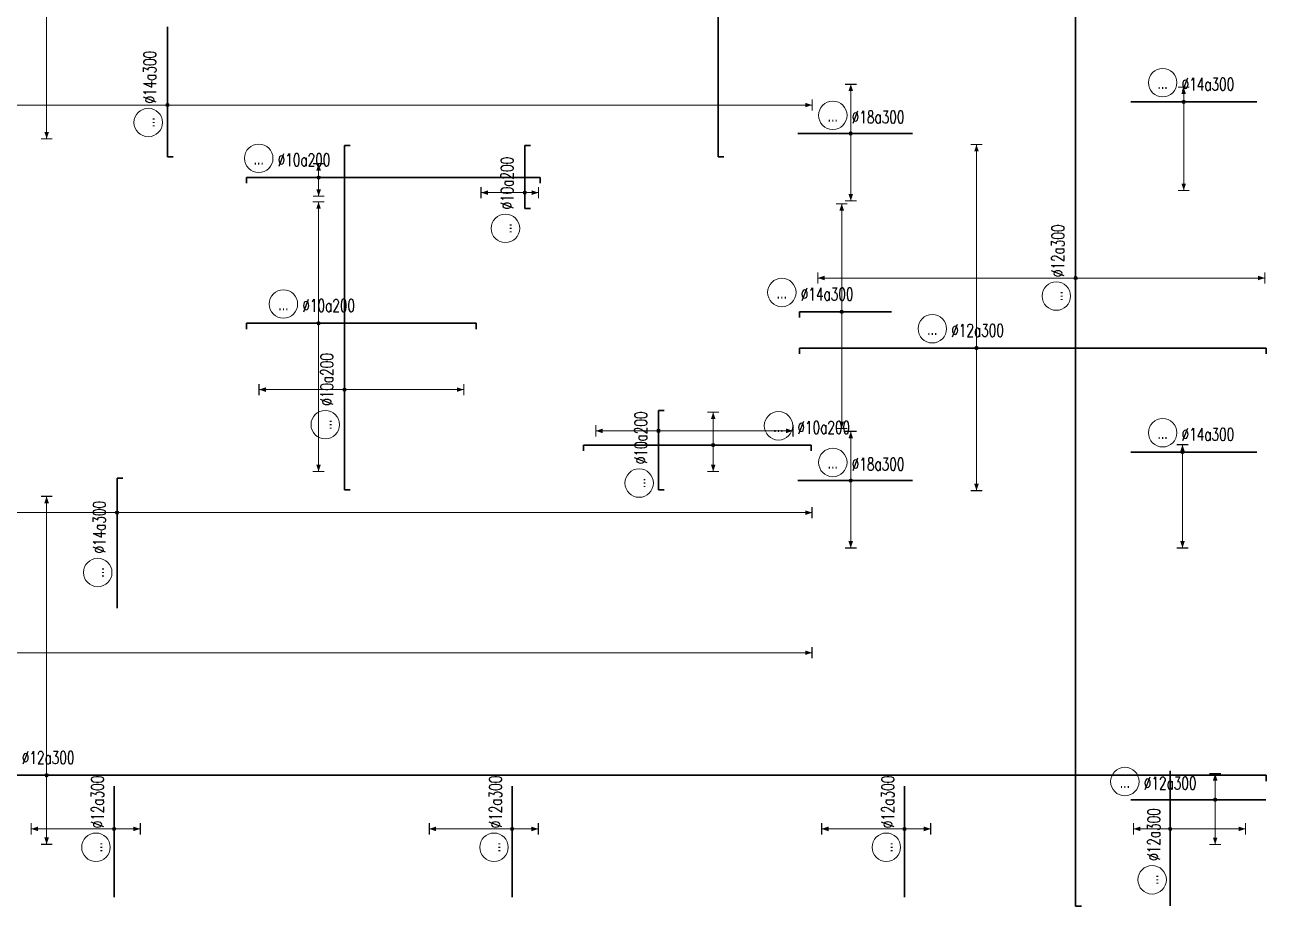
# Model space of a CAD drawing. Header units: millimetres. Extents: x 127300 to 589785, y -24728 to 44820.
# Drawn here: x 285855 to 318290, y 8310 to 31355 of the extents above; entities that cross this region are included whole.
import ezdxf
from ezdxf.enums import TextEntityAlignment as Align

# ---------------------------------------------------------------- set-up
doc = ezdxf.new("R2010")
doc.units = ezdxf.units.MM
doc.layers.get('0').update_dxf_attribs({"lineweight": 20})
for name, color, linetype, lineweight in [('NDC_S_DIM', 1, 'Continuous', 15), ('NDC_S_REBAR', 4, 'Continuous', 35), ('NDC_S_VN TEXT', 7, 'Continuous', 20)]:
    doc.layers.add(name, color=color, linetype=linetype, lineweight=lineweight)
doc.styles.add('ARIAL', font='arial.ttf', dxfattribs={"width": 0.7})
doc.styles.add('NDC_ROMANS', font='romans.shx', dxfattribs={"width": 0.7})

# ---------------------------------------------------------------- blocks, each defined once
blk = doc.blocks.new('*U50')
h = blk.add_hatch(color=6)
edge = h.paths.add_edge_path()
edge.add_arc((-75.12, 0), 0.3, 0, 360)
at = {"layer": 'NDC_S_DIM', "color": 6}
for q in [(-75.12, 48.62), (-75.12, -12.04)]:
    blk.add_line((-75.12, 0), q, dxfattribs=at)
for points in [[(-76.12, 48.62, 0.2, 0.2, 0), (-74.12, 48.62, 0, 0, 0)], [(-76.12, -12.04, 0.2, 0.2, 0), (-74.12, -12.04, 0, 0, 0)]]:
    blk.add_lwpolyline(points, format="xyseb", dxfattribs=at)
blk.add_circle((-75.12, 0), 0.3, dxfattribs=at)
for points in [[(-75.52, 47.42), (-75.12, 48.62), (-74.72, 47.42)], [(-75.52, -10.84), (-75.12, -12.04), (-74.72, -10.84)]]:
    blk.add_solid(points, dxfattribs=at)
at = {"layer": 'NDC_S_REBAR'}
for p, q in [((0, 0), (-294.29, 0)), ((0, 0), (137.31, 0)), ((137.31, 0), (137.31, -1)), ((137.31, -1), (137.31, -1))]:
    blk.add_line(p, q, dxfattribs=at)
at = {"layer": 'NDC_S_VN TEXT', "style": 'ARIAL', "width": 0.7}
blk.add_attdef('KHT', text='', height=2.2, dxfattribs=at).set_placement((-82.75, 3.36), align=Align.MIDDLE_CENTER)
at = {"layer": 'NDC_S_VN TEXT', "color": 3, "style": 'NDC_ROMANS', "width": 0.7}
blk.add_attdef('DKT', (-79.45, 1.98), '', height=2.2, dxfattribs=at)
blk = doc.blocks.new('*U47')
h = blk.add_hatch(color=6)
edge = h.paths.add_edge_path()
edge.add_arc((2.08, 0), 0.3, 0, 360)
at = {"layer": 'NDC_S_DIM', "color": 6}
for q in [(2.08, 35.47), (2.08, -24.86)]:
    blk.add_line((2.08, 0), q, dxfattribs=at)
for points in [[(1.08, 35.47, 0.2, 0.2, 0), (3.08, 35.47, 0, 0, 0)], [(1.08, -24.86, 0.2, 0.2, 0), (3.08, -24.86, 0, 0, 0)]]:
    blk.add_lwpolyline(points, format="xyseb", dxfattribs=at)
at = {"layer": 'NDC_S_DIM'}
blk.add_circle((-5.62, 3.36), 2.48, dxfattribs=at)
at = {"layer": 'NDC_S_DIM', "color": 6}
blk.add_circle((2.08, 0), 0.3, dxfattribs=at)
for points in [[(1.68, 34.27), (2.08, 35.47), (2.48, 34.27)], [(1.68, -23.66), (2.08, -24.86), (2.48, -23.66)]]:
    blk.add_solid(points, dxfattribs=at)
at = {"layer": 'NDC_S_REBAR'}
for p, q in [((0, 0), (-28.73, 0)), ((-28.73, 0), (-28.73, -1)), ((0, 0), (52.54, 0)), ((52.54, 0), (52.54, -1)), ((-28.73, -1), (-28.73, -1)), ((52.54, -1), (52.54, -1))]:
    blk.add_line(p, q, dxfattribs=at)
at = {"layer": 'NDC_S_VN TEXT', "style": 'ARIAL', "width": 0.7}
blk.add_attdef('KHT', text='', height=2.2, dxfattribs=at).set_placement((-5.62, 3.36), align=Align.MIDDLE_CENTER)
at = {"layer": 'NDC_S_VN TEXT', "color": 3, "style": 'NDC_ROMANS', "width": 0.7}
blk.add_attdef('DKT', (-2.32, 1.98), '', height=2.2, dxfattribs=at)
blk = doc.blocks.new('*U48')
at = {"layer": 'NDC_S_DIM', "color": 6}
blk.add_line((4.81, 0), (4.81, -154.87), dxfattribs=at)
blk.add_lwpolyline([(3.81, -154.87, 0.2, 0.2, 0), (5.81, -154.87, 0, 0, 0)], format="xyseb", dxfattribs=at)
blk.add_solid([(4.41, -153.67), (4.81, -154.87), (5.21, -153.67)], dxfattribs=at)
at = {"layer": 'NDC_S_VN TEXT', "style": 'ARIAL', "width": 0.7}
blk.add_attdef('KHT', text='', height=2.2, dxfattribs=at).set_placement((-5.62, 3.36), align=Align.MIDDLE_CENTER)
at = {"layer": 'NDC_S_VN TEXT', "color": 3, "style": 'NDC_ROMANS', "width": 0.7}
blk.add_attdef('DKT', (-2.32, 1.98), '', height=2.2, dxfattribs=at)
blk = doc.blocks.new('*U46')
h = blk.add_hatch(color=6)
edge = h.paths.add_edge_path()
edge.add_arc((4.81, 0), 0.3, 0, 360)
at = {"layer": 'NDC_S_DIM', "color": 6}
for q in [(4.81, 100.13), (4.81, -100.21)]:
    blk.add_line((4.81, 0), q, dxfattribs=at)
for points in [[(3.81, 100.13, 0.2, 0.2, 0), (5.81, 100.13, 0, 0, 0)], [(3.81, -100.21, 0.2, 0.2, 0), (5.81, -100.21, 0, 0, 0)]]:
    blk.add_lwpolyline(points, format="xyseb", dxfattribs=at)
at = {"layer": 'NDC_S_DIM'}
blk.add_circle((-5.62, 3.36), 2.48, dxfattribs=at)
at = {"layer": 'NDC_S_DIM', "color": 6}
blk.add_circle((4.81, 0), 0.3, dxfattribs=at)
for points in [[(4.41, 98.93), (4.81, 100.13), (5.21, 98.93)], [(4.41, -99.01), (4.81, -100.21), (5.21, -99.01)]]:
    blk.add_solid(points, dxfattribs=at)
at = {"layer": 'NDC_S_REBAR'}
for p, q in [((0, 0), (-44.4, 0)), ((-44.4, 0), (-44.4, -1)), ((0, 0), (46.74, 0)), ((46.74, 0), (46.74, -1)), ((-44.4, -1), (-44.4, -1)), ((46.74, -1), (46.74, -1))]:
    blk.add_line(p, q, dxfattribs=at)
at = {"layer": 'NDC_S_VN TEXT', "style": 'ARIAL', "width": 0.7}
blk.add_attdef('KHT', text='', height=2.2, dxfattribs=at).set_placement((-5.62, 3.36), align=Align.MIDDLE_CENTER)
at = {"layer": 'NDC_S_VN TEXT', "color": 3, "style": 'NDC_ROMANS', "width": 0.7}
blk.add_attdef('DKT', (-2.32, 1.98), '', height=2.2, dxfattribs=at)
blk = doc.blocks.new('*U43')
h = blk.add_hatch(color=6)
edge = h.paths.add_edge_path()
edge.add_arc((0.5, 0), 0.3, 0, 360)
at = {"layer": 'NDC_S_DIM', "color": 6}
for q in [(0.5, 21.16), (0.5, -25.84)]:
    blk.add_line((0.5, 0), q, dxfattribs=at)
for points in [[(-0.5, 21.16, 0.2, 0.2, 0), (1.5, 21.16, 0, 0, 0)], [(-0.5, -25.84, 0.2, 0.2, 0), (1.5, -25.84, 0, 0, 0)]]:
    blk.add_lwpolyline(points, format="xyseb", dxfattribs=at)
at = {"layer": 'NDC_S_DIM'}
blk.add_circle((-5.62, 3.36), 2.48, dxfattribs=at)
at = {"layer": 'NDC_S_DIM', "color": 6}
blk.add_circle((0.5, 0), 0.3, dxfattribs=at)
for points in [[(0.1, 19.96), (0.5, 21.16), (0.9, 19.96)], [(0.1, -24.64), (0.5, -25.84), (0.9, -24.64)]]:
    blk.add_solid(points, dxfattribs=at)
at = {"layer": 'NDC_S_REBAR'}
for p, q in [((0, 0), (-12.04, 0)), ((-12.04, 0), (-12.04, -1)), ((0, 0), (27.96, 0)), ((27.96, 0), (27.96, -1)), ((-12.04, -1), (-12.04, -1)), ((27.96, -1), (27.96, -1))]:
    blk.add_line(p, q, dxfattribs=at)
at = {"layer": 'NDC_S_VN TEXT', "style": 'ARIAL', "width": 0.7}
blk.add_attdef('KHT', text='', height=2.2, dxfattribs=at).set_placement((-5.62, 3.36), align=Align.MIDDLE_CENTER)
at = {"layer": 'NDC_S_VN TEXT', "color": 3, "style": 'NDC_ROMANS', "width": 0.7}
blk.add_attdef('DKT', (-2.32, 1.98), '', height=2.2, dxfattribs=at)
blk = doc.blocks.new('*U40')
h = blk.add_hatch(color=6)
edge = h.paths.add_edge_path()
edge.add_arc((4.81, 0), 0.3, 0, 360)
at = {"layer": 'NDC_S_DIM', "color": 6}
for q in [(4.81, 2.43), (4.81, -3.24)]:
    blk.add_line((4.81, 0), q, dxfattribs=at)
for points in [[(3.81, 2.43, 0.2, 0.2, 0), (5.81, 2.43, 0, 0, 0)], [(3.81, -3.24, 0.2, 0.2, 0), (5.81, -3.24, 0, 0, 0)]]:
    blk.add_lwpolyline(points, format="xyseb", dxfattribs=at)
at = {"layer": 'NDC_S_DIM'}
blk.add_circle((-5.62, 3.36), 2.48, dxfattribs=at)
at = {"layer": 'NDC_S_DIM', "color": 6}
blk.add_circle((4.81, 0), 0.3, dxfattribs=at)
for points in [[(4.41, 1.23), (4.81, 2.43), (5.21, 1.23)], [(4.41, -2.04), (4.81, -3.24), (5.21, -2.04)]]:
    blk.add_solid(points, dxfattribs=at)
at = {"layer": 'NDC_S_REBAR'}
for p, q in [((0, 0), (-7.73, 0)), ((-7.73, 0), (-7.73, -1)), ((0, 0), (43.4, 0)), ((43.4, 0), (43.4, -1)), ((-7.73, -1), (-7.73, -1)), ((43.4, -1), (43.4, -1))]:
    blk.add_line(p, q, dxfattribs=at)
at = {"layer": 'NDC_S_VN TEXT', "style": 'ARIAL', "width": 0.7}
blk.add_attdef('KHT', text='', height=2.2, dxfattribs=at).set_placement((-5.62, 3.36), align=Align.MIDDLE_CENTER)
at = {"layer": 'NDC_S_VN TEXT', "color": 3, "style": 'NDC_ROMANS', "width": 0.7}
blk.add_attdef('DKT', (-2.32, 1.98), '', height=2.2, dxfattribs=at)
blk = doc.blocks.new('*U38')
h = blk.add_hatch(color=6)
edge = h.paths.add_edge_path()
edge.add_arc((0.5, 0), 0.3, 0, 360)
at = {"layer": 'NDC_S_DIM', "color": 6}
for q in [(0.5, 14.9), (0.5, -20.77)]:
    blk.add_line((0.5, 0), q, dxfattribs=at)
for points in [[(-0.5, 14.9, 0.2, 0.2, 0), (1.5, 14.9, 0, 0, 0)], [(-0.5, -20.77, 0.2, 0.2, 0), (1.5, -20.77, 0, 0, 0)]]:
    blk.add_lwpolyline(points, format="xyseb", dxfattribs=at)
at = {"layer": 'NDC_S_DIM'}
blk.add_circle((-5.62, 3.36), 2.48, dxfattribs=at)
at = {"layer": 'NDC_S_DIM', "color": 6}
blk.add_circle((0.5, 0), 0.3, dxfattribs=at)
for points in [[(0.1, 13.7), (0.5, 14.9), (0.9, 13.7)], [(0.1, -19.57), (0.5, -20.77), (0.9, -19.57)]]:
    blk.add_solid(points, dxfattribs=at)
at = {"layer": 'NDC_S_REBAR'}
for p, q in [((0, 0), (-16.95, 0)), ((-16.95, 0), (-16.95, -1)), ((0, 0), (43.05, 0)), ((43.05, 0), (43.05, -1)), ((-16.95, -1), (-16.95, -1)), ((43.05, -1), (43.05, -1))]:
    blk.add_line(p, q, dxfattribs=at)
at = {"layer": 'NDC_S_VN TEXT', "style": 'ARIAL', "width": 0.7}
blk.add_attdef('KHT', text='', height=2.2, dxfattribs=at).set_placement((-5.62, 3.36), align=Align.MIDDLE_CENTER)
at = {"layer": 'NDC_S_VN TEXT', "color": 3, "style": 'NDC_ROMANS', "width": 0.7}
blk.add_attdef('DKT', (-2.32, 1.98), '', height=2.2, dxfattribs=at)
blk = doc.blocks.new('*U34')
h = blk.add_hatch(color=6)
edge = h.paths.add_edge_path()
edge.add_arc((0.61, 0), 0.3, 0, 360)
at = {"layer": 'NDC_S_DIM', "color": 6}
for q in [(0.61, 7.61), (0.61, -2.39)]:
    blk.add_line((0.61, 0), q, dxfattribs=at)
for points in [[(-0.39, 7.61, 0.2, 0.2, 0), (1.61, 7.61, 0, 0, 0)], [(-0.39, -2.39, 0.2, 0.2, 0), (1.61, -2.39, 0, 0, 0)]]:
    blk.add_lwpolyline(points, format="xyseb", dxfattribs=at)
at = {"layer": 'NDC_S_DIM'}
blk.add_circle((-5.62, 3.36), 2.48, dxfattribs=at)
at = {"layer": 'NDC_S_DIM', "color": 6}
blk.add_circle((0.61, 0), 0.3, dxfattribs=at)
for points in [[(0.21, 6.41), (0.61, 7.61), (1.01, 6.41)], [(0.21, -1.19), (0.61, -2.39), (1.01, -1.19)]]:
    blk.add_solid(points, dxfattribs=at)
at = {"layer": 'NDC_S_REBAR'}
for p, q in [((0, 0), (-2.17, 0)), ((-2.17, 0), (-2.17, -1)), ((0, 0), (8.83, 0)), ((8.83, 0), (8.83, -1)), ((-2.17, -1), (-2.17, -1)), ((8.83, -1), (8.83, -1))]:
    blk.add_line(p, q, dxfattribs=at)
at = {"layer": 'NDC_S_VN TEXT', "style": 'ARIAL', "width": 0.7}
blk.add_attdef('KHT', text='', height=2.2, dxfattribs=at).set_placement((-5.62, 3.36), align=Align.MIDDLE_CENTER)
at = {"layer": 'NDC_S_VN TEXT', "color": 3, "style": 'NDC_ROMANS', "width": 0.7}
blk.add_attdef('DKT', (-2.32, 1.98), '', height=2.2, dxfattribs=at)
blk = doc.blocks.new('*U35')
h = blk.add_hatch(color=6)
edge = h.paths.add_edge_path()
edge.add_arc((3.48, 0), 0.3, 0, 360)
at = {"layer": 'NDC_S_DIM', "color": 6}
for q in [(3.48, 10.9), (3.48, -23.43)]:
    blk.add_line((3.48, 0), q, dxfattribs=at)
for points in [[(2.48, 10.9, 0.2, 0.2, 0), (4.48, 10.9, 0, 0, 0)], [(2.48, -23.43, 0.2, 0.2, 0), (4.48, -23.43, 0, 0, 0)]]:
    blk.add_lwpolyline(points, format="xyseb", dxfattribs=at)
at = {"layer": 'NDC_S_DIM'}
blk.add_circle((-5.62, 3.36), 2.48, dxfattribs=at)
at = {"layer": 'NDC_S_DIM', "color": 6}
blk.add_circle((3.48, 0), 0.3, dxfattribs=at)
for points in [[(3.08, 9.7), (3.48, 10.9), (3.88, 9.7)], [(3.08, -22.23), (3.48, -23.43), (3.88, -22.23)]]:
    blk.add_solid(points, dxfattribs=at)
at = {"layer": 'NDC_S_REBAR'}
for p, q in [((0, 0), (-6.77, 0)), ((-6.77, 0), (-6.77, -1)), ((0, 0), (7.03, 0)), ((7.03, 0), (7.03, -1)), ((-6.77, -1), (-6.77, -1)), ((7.03, -1), (7.03, -1))]:
    blk.add_line(p, q, dxfattribs=at)
at = {"layer": 'NDC_S_VN TEXT', "style": 'ARIAL', "width": 0.7}
blk.add_attdef('KHT', text='', height=2.2, dxfattribs=at).set_placement((-5.62, 3.36), align=Align.MIDDLE_CENTER)
at = {"layer": 'NDC_S_VN TEXT', "color": 3, "style": 'NDC_ROMANS', "width": 0.7}
blk.add_attdef('DKT', (-2.32, 1.98), '', height=2.2, dxfattribs=at)
blk = doc.blocks.new('*U36')
h = blk.add_hatch(color=6)
edge = h.paths.add_edge_path()
edge.add_arc((4.81, 0), 0.3, 0, 360)
at = {"layer": 'NDC_S_DIM', "color": 6}
for q in [(4.81, 5.72), (4.81, -4.61)]:
    blk.add_line((4.81, 0), q, dxfattribs=at)
for points in [[(3.81, 5.72, 0.2, 0.2, 0), (5.81, 5.72, 0, 0, 0)], [(3.81, -4.61, 0.2, 0.2, 0), (5.81, -4.61, 0, 0, 0)]]:
    blk.add_lwpolyline(points, format="xyseb", dxfattribs=at)
at = {"layer": 'NDC_S_DIM'}
blk.add_circle((16.18, 3.36), 2.48, dxfattribs=at)
at = {"layer": 'NDC_S_DIM', "color": 6}
blk.add_circle((4.81, 0), 0.3, dxfattribs=at)
for points in [[(4.41, 4.52), (4.81, 5.72), (5.21, 4.52)], [(4.41, -3.41), (4.81, -4.61), (5.21, -3.41)]]:
    blk.add_solid(points, dxfattribs=at)
at = {"layer": 'NDC_S_REBAR'}
for p, q in [((0, 0), (-17.8, 0)), ((-17.8, 0), (-17.8, -1)), ((0, 0), (21.87, 0)), ((21.87, 0), (21.87, -1)), ((-17.8, -1), (-17.8, -1)), ((21.87, -1), (21.87, -1))]:
    blk.add_line(p, q, dxfattribs=at)
at = {"layer": 'NDC_S_VN TEXT', "style": 'ARIAL', "width": 0.7}
blk.add_attdef('KHT', text='', height=2.2, dxfattribs=at).set_placement((16.18, 3.36), align=Align.MIDDLE_CENTER)
at = {"layer": 'NDC_S_VN TEXT', "color": 3, "style": 'NDC_ROMANS', "width": 0.7}
blk.add_attdef('DKT', (19.48, 1.98), '', height=2.2, dxfattribs=at)
blk = doc.blocks.new('*U32')
h = blk.add_hatch(color=6)
edge = h.paths.add_edge_path()
edge.add_arc((-2.83, 0), 0.3, 0, 360)
at = {"layer": 'NDC_S_DIM', "color": 6}
for q in [(-2.83, 44.91), (-2.83, -32.95)]:
    blk.add_line((-2.83, 0), q, dxfattribs=at)
for points in [[(-3.83, 44.91, 0.2, 0.2, 0), (-1.83, 44.91, 0, 0, 0)], [(-3.83, -32.95, 0.2, 0.2, 0), (-1.83, -32.95, 0, 0, 0)]]:
    blk.add_lwpolyline(points, format="xyseb", dxfattribs=at)
at = {"layer": 'NDC_S_DIM'}
blk.add_circle((-5.98, 3.36), 2.48, dxfattribs=at)
at = {"layer": 'NDC_S_DIM', "color": 6}
blk.add_circle((-2.83, 0), 0.3, dxfattribs=at)
for points in [[(-3.23, 43.71), (-2.83, 44.91), (-2.43, 43.71)], [(-3.23, -31.75), (-2.83, -32.95), (-2.43, -31.75)]]:
    blk.add_solid(points, dxfattribs=at)
at = {"layer": 'NDC_S_REBAR'}
for p, q in [((0, 0), (-112.33, 0)), ((-112.33, 0), (-112.33, -1)), ((0, 0), (92.87, 0)), ((92.87, 0), (92.87, -1)), ((-112.33, -1), (-112.33, -1)), ((92.87, -1), (92.87, -1))]:
    blk.add_line(p, q, dxfattribs=at)
at = {"layer": 'NDC_S_VN TEXT', "style": 'ARIAL', "width": 0.7}
blk.add_attdef('KHT', text='', height=2.2, dxfattribs=at).set_placement((-5.98, 3.36), align=Align.MIDDLE_CENTER)
at = {"layer": 'NDC_S_VN TEXT', "color": 3, "style": 'NDC_ROMANS', "width": 0.7}
blk.add_attdef('DKT', (-2.68, 1.98), '', height=2.2, dxfattribs=at)
blk = doc.blocks.new('*U33')
at = {"layer": 'NDC_S_DIM', "color": 6}
blk.add_line((-75.12, 0), (-75.12, -24.63), dxfattribs=at)
blk.add_lwpolyline([(-76.12, -24.63, 0.2, 0.2, 0), (-74.12, -24.63, 0, 0, 0)], format="xyseb", dxfattribs=at)
blk.add_solid([(-75.52, -23.43), (-75.12, -24.63), (-74.72, -23.43)], dxfattribs=at)
at = {"layer": 'NDC_S_VN TEXT', "style": 'ARIAL', "width": 0.7}
blk.add_attdef('KHT', text='', height=2.2, dxfattribs=at).set_placement((-82.75, 3.36), align=Align.MIDDLE_CENTER)
at = {"layer": 'NDC_S_VN TEXT', "color": 3, "style": 'NDC_ROMANS', "width": 0.7}
blk.add_attdef('DKT', (-79.45, 1.98), '', height=2.2, dxfattribs=at)
blk = doc.blocks.new('*U30')
h = blk.add_hatch(color=6)
edge = h.paths.add_edge_path()
edge.add_arc((-1.95, 0), 0.3, 0, 360)
at = {"layer": 'NDC_S_DIM', "color": 6}
for q in [(-1.95, 2.57), (-1.95, -15.43)]:
    blk.add_line((-1.95, 0), q, dxfattribs=at)
for points in [[(-2.95, 2.57, 0.2, 0.2, 0), (-0.95, 2.57, 0, 0, 0)], [(-2.95, -15.43, 0.2, 0.2, 0), (-0.95, -15.43, 0, 0, 0)]]:
    blk.add_lwpolyline(points, format="xyseb", dxfattribs=at)
at = {"layer": 'NDC_S_DIM'}
blk.add_circle((-5.62, 3.36), 2.48, dxfattribs=at)
at = {"layer": 'NDC_S_DIM', "color": 6}
blk.add_circle((-1.95, 0), 0.3, dxfattribs=at)
for points in [[(-2.35, 1.37), (-1.95, 2.57), (-1.55, 1.37)], [(-2.35, -14.23), (-1.95, -15.43), (-1.55, -14.23)]]:
    blk.add_solid(points, dxfattribs=at)
at = {"layer": 'NDC_S_REBAR'}
for p, q in [((0, 0), (-11.19, 0)), ((-11.19, 0), (-11.19, 0)), ((0, 0), (10.81, 0)), ((10.81, 0), (10.81, 0)), ((10.81, 0), (10.81, 0)), ((-11.19, 0), (-11.19, 0))]:
    blk.add_line(p, q, dxfattribs=at)
at = {"layer": 'NDC_S_VN TEXT', "style": 'ARIAL', "width": 0.7}
blk.add_attdef('KHT', text='', height=2.2, dxfattribs=at).set_placement((-5.62, 3.36), align=Align.MIDDLE_CENTER)
at = {"layer": 'NDC_S_VN TEXT', "color": 3, "style": 'NDC_ROMANS', "width": 0.7}
blk.add_attdef('DKT', (-2.32, 1.98), '', height=2.2, dxfattribs=at)
blk = doc.blocks.new('*U26')
h = blk.add_hatch(color=6)
edge = h.paths.add_edge_path()
edge.add_arc((-2.16, 0), 0.3, 0, 360)
at = {"layer": 'NDC_S_DIM', "color": 6}
for q in [(-2.16, 1.27), (-2.16, -16.73)]:
    blk.add_line((-2.16, 0), q, dxfattribs=at)
for points in [[(-3.16, 1.27, 0.2, 0.2, 0), (-1.16, 1.27, 0, 0, 0)], [(-3.16, -16.73, 0.2, 0.2, 0), (-1.16, -16.73, 0, 0, 0)]]:
    blk.add_lwpolyline(points, format="xyseb", dxfattribs=at)
at = {"layer": 'NDC_S_DIM'}
blk.add_circle((-5.62, 3.36), 2.48, dxfattribs=at)
at = {"layer": 'NDC_S_DIM', "color": 6}
blk.add_circle((-2.16, 0), 0.3, dxfattribs=at)
for points in [[(-2.56, 0.07), (-2.16, 1.27), (-1.76, 0.07)], [(-2.56, -15.53), (-2.16, -16.73), (-1.76, -15.53)]]:
    blk.add_solid(points, dxfattribs=at)
at = {"layer": 'NDC_S_REBAR'}
for p, q in [((0, 0), (-11.19, 0)), ((-11.19, 0), (-11.19, 0)), ((0, 0), (10.81, 0)), ((10.81, 0), (10.81, 0)), ((10.81, 0), (10.81, 0)), ((-11.19, 0), (-11.19, 0))]:
    blk.add_line(p, q, dxfattribs=at)
at = {"layer": 'NDC_S_VN TEXT', "style": 'ARIAL', "width": 0.7}
blk.add_attdef('KHT', text='', height=2.2, dxfattribs=at).set_placement((-5.62, 3.36), align=Align.MIDDLE_CENTER)
at = {"layer": 'NDC_S_VN TEXT', "color": 3, "style": 'NDC_ROMANS', "width": 0.7}
blk.add_attdef('DKT', (-2.32, 1.98), '', height=2.2, dxfattribs=at)
blk = doc.blocks.new('*U52')
h = blk.add_hatch(color=6)
edge = h.paths.add_edge_path()
edge.add_arc((4.81, 0), 0.3, 0, 360)
at = {"layer": 'NDC_S_DIM', "color": 6}
for q in [(4.81, 37.78), (4.81, -16.39)]:
    blk.add_line((4.81, 0), q, dxfattribs=at)
for points in [[(3.81, 37.78, 0.2, 0.2, 0), (5.81, 37.78, 0, 0, 0)], [(3.81, -16.39, 0.2, 0.2, 0), (5.81, -16.39, 0, 0, 0)]]:
    blk.add_lwpolyline(points, format="xyseb", dxfattribs=at)
at = {"layer": 'NDC_S_DIM'}
blk.add_circle((-5.62, 3.36), 2.48, dxfattribs=at)
at = {"layer": 'NDC_S_DIM', "color": 6}
blk.add_circle((4.81, 0), 0.3, dxfattribs=at)
for points in [[(4.41, 36.58), (4.81, 37.78), (5.21, 36.58)], [(4.41, -15.19), (4.81, -16.39), (5.21, -15.19)]]:
    blk.add_solid(points, dxfattribs=at)
at = {"layer": 'NDC_S_REBAR'}
for p, q in [((0, 0), (-44.4, 0)), ((-44.4, 0), (-44.4, -1)), ((0, 0), (30.2, 0)), ((30.2, 0), (30.2, -1)), ((-44.4, -1), (-44.4, -1)), ((30.2, -1), (30.2, -1))]:
    blk.add_line(p, q, dxfattribs=at)
at = {"layer": 'NDC_S_VN TEXT', "style": 'ARIAL', "width": 0.7}
blk.add_attdef('KHT', text='', height=2.2, dxfattribs=at).set_placement((-5.62, 3.36), align=Align.MIDDLE_CENTER)
at = {"layer": 'NDC_S_VN TEXT', "color": 3, "style": 'NDC_ROMANS', "width": 0.7}
blk.add_attdef('DKT', (-2.32, 1.98), '', height=2.2, dxfattribs=at)
blk = doc.blocks.new('*U64')
h = blk.add_hatch(color=6)
edge = h.paths.add_edge_path()
edge.add_arc((4.81, 0), 0.3, 0, 360)
at = {"layer": 'NDC_S_DIM', "color": 6}
for q in [(4.81, 133.93), (4.81, -121.07)]:
    blk.add_line((4.81, 0), q, dxfattribs=at)
blk.add_lwpolyline([(3.81, -121.07, 0.2, 0.2, 0), (5.81, -121.07, 0, 0, 0)], format="xyseb", dxfattribs=at)
at = {"layer": 'NDC_S_DIM'}
blk.add_circle((-5.62, 3.36), 2.48, dxfattribs=at)
at = {"layer": 'NDC_S_DIM', "color": 6}
blk.add_circle((4.81, 0), 0.3, dxfattribs=at)
blk.add_solid([(4.41, -119.87), (4.81, -121.07), (5.21, -119.87)], dxfattribs=at)
at = {"layer": 'NDC_S_REBAR'}
for p, q in [((0, 0), (-11.85, 0)), ((-11.85, 0), (-11.85, 0)), ((0, 0), (10.81, 0)), ((10.81, 0), (10.81, -1)), ((-11.85, 0), (-11.85, 0)), ((10.81, -1), (10.81, -1))]:
    blk.add_line(p, q, dxfattribs=at)
at = {"layer": 'NDC_S_VN TEXT', "style": 'ARIAL', "width": 0.7}
blk.add_attdef('KHT', text='', height=2.2, dxfattribs=at).set_placement((-5.62, 3.36), align=Align.MIDDLE_CENTER)
at = {"layer": 'NDC_S_VN TEXT', "color": 3, "style": 'NDC_ROMANS', "width": 0.7}
blk.add_attdef('DKT', (-2.32, 1.98), '', height=2.2, dxfattribs=at)
blk = doc.blocks.new('*U65')
h = blk.add_hatch(color=6)
edge = h.paths.add_edge_path()
edge.add_arc((6.53, 0), 0.3, 0, 360)
at = {"layer": 'NDC_S_DIM', "color": 6}
for q in [(6.53, 142.72), (6.53, -112.28)]:
    blk.add_line((6.53, 0), q, dxfattribs=at)
blk.add_lwpolyline([(5.53, -112.28, 0.2, 0.2, 0), (7.53, -112.28, 0, 0, 0)], format="xyseb", dxfattribs=at)
at = {"layer": 'NDC_S_DIM'}
blk.add_circle((3.49, 3.36), 2.48, dxfattribs=at)
at = {"layer": 'NDC_S_DIM', "color": 6}
blk.add_circle((6.53, 0), 0.3, dxfattribs=at)
blk.add_solid([(6.13, -111.08), (6.53, -112.28), (6.93, -111.08)], dxfattribs=at)
at = {"layer": 'NDC_S_REBAR'}
for p, q in [((0, 0), (-2.52, 0)), ((-2.52, 0), (-2.52, -1)), ((0, 0), (20.15, 0)), ((20.15, 0), (20.15, 0)), ((20.15, 0), (20.15, 0)), ((-2.52, -1), (-2.52, -1))]:
    blk.add_line(p, q, dxfattribs=at)
at = {"layer": 'NDC_S_VN TEXT', "style": 'ARIAL', "width": 0.7}
blk.add_attdef('KHT', text='', height=2.2, dxfattribs=at).set_placement((3.49, 3.36), align=Align.MIDDLE_CENTER)
at = {"layer": 'NDC_S_VN TEXT', "color": 3, "style": 'NDC_ROMANS', "width": 0.7}
blk.add_attdef('DKT', (6.79, 1.98), '', height=2.2, dxfattribs=at)
blk = doc.blocks.new('*U59')
h = blk.add_hatch(color=6)
edge = h.paths.add_edge_path()
edge.add_arc((4.81, 0), 0.3, 0, 360)
at = {"layer": 'NDC_S_DIM', "color": 6}
for q in [(4.81, 18.82), (4.81, -20.35)]:
    blk.add_line((4.81, 0), q, dxfattribs=at)
for points in [[(3.81, 18.82, 0.2, 0.2, 0), (5.81, 18.82, 0, 0, 0)], [(3.81, -20.35, 0.2, 0.2, 0), (5.81, -20.35, 0, 0, 0)]]:
    blk.add_lwpolyline(points, format="xyseb", dxfattribs=at)
at = {"layer": 'NDC_S_DIM'}
blk.add_circle((-5.62, 3.36), 2.48, dxfattribs=at)
at = {"layer": 'NDC_S_DIM', "color": 6}
blk.add_circle((4.81, 0), 0.3, dxfattribs=at)
for points in [[(4.41, 17.62), (4.81, 18.82), (5.21, 17.62)], [(4.41, -19.15), (4.81, -20.35), (5.21, -19.15)]]:
    blk.add_solid(points, dxfattribs=at)
at = {"layer": 'NDC_S_REBAR'}
for p, q in [((0, 0), (-2.52, 0)), ((-2.52, 0), (-2.52, -1)), ((0, 0), (13.48, 0)), ((13.48, 0), (13.48, 0)), ((13.48, 0), (13.48, 0)), ((-2.52, -1), (-2.52, -1))]:
    blk.add_line(p, q, dxfattribs=at)
at = {"layer": 'NDC_S_VN TEXT', "style": 'ARIAL', "width": 0.7}
blk.add_attdef('KHT', text='', height=2.2, dxfattribs=at).set_placement((-5.62, 3.36), align=Align.MIDDLE_CENTER)
at = {"layer": 'NDC_S_VN TEXT', "color": 3, "style": 'NDC_ROMANS', "width": 0.7}
blk.add_attdef('DKT', (-2.32, 1.98), '', height=2.2, dxfattribs=at)
blk = doc.blocks.new('*U60')
h = blk.add_hatch(color=6)
edge = h.paths.add_edge_path()
edge.add_arc((1.64, 0), 0.3, 0, 360)
at = {"layer": 'NDC_S_DIM', "color": 6}
for q in [(1.64, 8.58), (1.64, -11.75)]:
    blk.add_line((1.64, 0), q, dxfattribs=at)
for points in [[(0.64, 8.58, 0.2, 0.2, 0), (2.64, 8.58, 0, 0, 0)], [(0.64, -11.75, 0.2, 0.2, 0), (2.64, -11.75, 0, 0, 0)]]:
    blk.add_lwpolyline(points, format="xyseb", dxfattribs=at)
at = {"layer": 'NDC_S_DIM'}
blk.add_circle((-1.49, 3.16), 2.48, dxfattribs=at)
at = {"layer": 'NDC_S_DIM', "color": 6}
blk.add_circle((1.64, 0), 0.3, dxfattribs=at)
for points in [[(1.24, 7.38), (1.64, 8.58), (2.04, 7.38)], [(1.24, -10.55), (1.64, -11.75), (2.04, -10.55)]]:
    blk.add_solid(points, dxfattribs=at)
at = {"layer": 'NDC_S_REBAR'}
for p, q in [((0, 0), (-7.6, 0)), ((-7.6, 0), (-7.6, 0)), ((0, 0), (12.4, 0)), ((12.4, 0), (12.4, 0)), ((12.4, 0), (12.4, 0)), ((-7.6, 0), (-7.6, 0))]:
    blk.add_line(p, q, dxfattribs=at)
at = {"layer": 'NDC_S_VN TEXT', "style": 'ARIAL', "width": 0.7}
blk.add_attdef('KHT', text='', height=2.2, dxfattribs=at).set_placement((-1.49, 3.16), align=Align.MIDDLE_CENTER)
at = {"layer": 'NDC_S_VN TEXT', "color": 3, "style": 'NDC_ROMANS', "width": 0.7}
blk.add_attdef('DKT', (1.81, 1.78), '', height=2.2, dxfattribs=at)
blk = doc.blocks.new('*U61')
h = blk.add_hatch(color=6)
edge = h.paths.add_edge_path()
edge.add_arc((1.64, 0), 0.3, 0, 360)
at = {"layer": 'NDC_S_DIM', "color": 6}
for q in [(1.64, 8.58), (1.64, -11.75)]:
    blk.add_line((1.64, 0), q, dxfattribs=at)
for points in [[(0.64, 8.58, 0.2, 0.2, 0), (2.64, 8.58, 0, 0, 0)], [(0.64, -11.75, 0.2, 0.2, 0), (2.64, -11.75, 0, 0, 0)]]:
    blk.add_lwpolyline(points, format="xyseb", dxfattribs=at)
at = {"layer": 'NDC_S_DIM'}
blk.add_circle((-1.49, 3.16), 2.48, dxfattribs=at)
at = {"layer": 'NDC_S_DIM', "color": 6}
blk.add_circle((1.64, 0), 0.3, dxfattribs=at)
for points in [[(1.24, 7.38), (1.64, 8.58), (2.04, 7.38)], [(1.24, -10.55), (1.64, -11.75), (2.04, -10.55)]]:
    blk.add_solid(points, dxfattribs=at)
at = {"layer": 'NDC_S_REBAR'}
for p, q in [((0, 0), (-7.6, 0)), ((-7.6, 0), (-7.6, 0)), ((0, 0), (12.4, 0)), ((12.4, 0), (12.4, 0)), ((12.4, 0), (12.4, 0)), ((-7.6, 0), (-7.6, 0))]:
    blk.add_line(p, q, dxfattribs=at)
at = {"layer": 'NDC_S_VN TEXT', "style": 'ARIAL', "width": 0.7}
blk.add_attdef('KHT', text='', height=2.2, dxfattribs=at).set_placement((-1.49, 3.16), align=Align.MIDDLE_CENTER)
at = {"layer": 'NDC_S_VN TEXT', "color": 3, "style": 'NDC_ROMANS', "width": 0.7}
blk.add_attdef('DKT', (1.81, 1.78), '', height=2.2, dxfattribs=at)
blk = doc.blocks.new('*U80')
h = blk.add_hatch(color=6)
edge = h.paths.add_edge_path()
edge.add_arc((4.94, 0), 0.3, 0, 360)
at = {"layer": 'NDC_S_DIM', "color": 6}
for q in [(4.94, 14.43), (4.94, -4.57)]:
    blk.add_line((4.94, 0), q, dxfattribs=at)
for points in [[(3.94, 14.43, 0.2, 0.2, 0), (5.94, 14.43, 0, 0, 0)], [(3.94, -4.57, 0.2, 0.2, 0), (5.94, -4.57, 0, 0, 0)]]:
    blk.add_lwpolyline(points, format="xyseb", dxfattribs=at)
at = {"layer": 'NDC_S_DIM'}
blk.add_circle((1.74, 3.16), 2.48, dxfattribs=at)
at = {"layer": 'NDC_S_DIM', "color": 6}
blk.add_circle((4.94, 0), 0.3, dxfattribs=at)
for points in [[(4.54, 13.23), (4.94, 14.43), (5.34, 13.23)], [(4.54, -3.37), (4.94, -4.57), (5.34, -3.37)]]:
    blk.add_solid(points, dxfattribs=at)
at = {"layer": 'NDC_S_REBAR'}
for p, q in [((0, 0), (-6.94, 0)), ((-6.94, 0), (-6.94, 0)), ((0, 0), (12.4, 0)), ((12.4, 0), (12.4, 0)), ((12.4, 0), (12.4, 0)), ((-6.94, 0), (-6.94, 0))]:
    blk.add_line(p, q, dxfattribs=at)
at = {"layer": 'NDC_S_VN TEXT', "style": 'ARIAL', "width": 0.7}
blk.add_attdef('KHT', text='', height=2.2, dxfattribs=at).set_placement((1.74, 3.16), align=Align.MIDDLE_CENTER)
at = {"layer": 'NDC_S_VN TEXT', "color": 3, "style": 'NDC_ROMANS', "width": 0.7}
blk.add_attdef('DKT', (5.04, 1.78), '', height=2.2, dxfattribs=at)
blk = doc.blocks.new('*U76')
h = blk.add_hatch(color=6)
edge = h.paths.add_edge_path()
edge.add_arc((4.94, 0), 0.3, 0, 360)
at = {"layer": 'NDC_S_DIM', "color": 6}
for q in [(4.94, 6.39), (4.94, -13.11)]:
    blk.add_line((4.94, 0), q, dxfattribs=at)
for points in [[(3.94, 6.39, 0.2, 0.2, 0), (5.94, 6.39, 0, 0, 0)], [(3.94, -13.11, 0.2, 0.2, 0), (5.94, -13.11, 0, 0, 0)]]:
    blk.add_lwpolyline(points, format="xyseb", dxfattribs=at)
at = {"layer": 'NDC_S_DIM'}
blk.add_circle((-3.93, 3.16), 2.48, dxfattribs=at)
at = {"layer": 'NDC_S_DIM', "color": 6}
blk.add_circle((4.94, 0), 0.3, dxfattribs=at)
for points in [[(4.54, 5.19), (4.94, 6.39), (5.34, 5.19)], [(4.54, -11.91), (4.94, -13.11), (5.34, -11.91)]]:
    blk.add_solid(points, dxfattribs=at)
at = {"layer": 'NDC_S_REBAR'}
for p, q in [((0, 0), (-8.47, 0)), ((-8.47, 0), (-8.47, 0)), ((0, 0), (15.06, 0)), ((15.06, 0), (15.06, 0)), ((15.06, 0), (15.06, 0)), ((-8.47, 0), (-8.47, 0))]:
    blk.add_line(p, q, dxfattribs=at)
at = {"layer": 'NDC_S_VN TEXT', "style": 'ARIAL', "width": 0.7}
blk.add_attdef('KHT', text='', height=2.2, dxfattribs=at).set_placement((-3.93, 3.16), align=Align.MIDDLE_CENTER)
at = {"layer": 'NDC_S_VN TEXT', "color": 3, "style": 'NDC_ROMANS', "width": 0.7}
blk.add_attdef('DKT', (-0.63, 1.78), '', height=2.2, dxfattribs=at)
blk = doc.blocks.new('*U67')
h = blk.add_hatch(color=6)
edge = h.paths.add_edge_path()
edge.add_arc((4.94, 0), 0.3, 0, 360)
at = {"layer": 'NDC_S_DIM', "color": 6}
for q in [(4.94, 14.43), (4.94, -4.57)]:
    blk.add_line((4.94, 0), q, dxfattribs=at)
for points in [[(3.94, 14.43, 0.2, 0.2, 0), (5.94, 14.43, 0, 0, 0)], [(3.94, -4.57, 0.2, 0.2, 0), (5.94, -4.57, 0, 0, 0)]]:
    blk.add_lwpolyline(points, format="xyseb", dxfattribs=at)
at = {"layer": 'NDC_S_DIM'}
blk.add_circle((1.74, 3.16), 2.48, dxfattribs=at)
at = {"layer": 'NDC_S_DIM', "color": 6}
blk.add_circle((4.94, 0), 0.3, dxfattribs=at)
for points in [[(4.54, 13.23), (4.94, 14.43), (5.34, 13.23)], [(4.54, -3.37), (4.94, -4.57), (5.34, -3.37)]]:
    blk.add_solid(points, dxfattribs=at)
at = {"layer": 'NDC_S_REBAR'}
for p, q in [((0, 0), (-6.94, 0)), ((-6.94, 0), (-6.94, 0)), ((0, 0), (12.4, 0)), ((12.4, 0), (12.4, 0)), ((12.4, 0), (12.4, 0)), ((-6.94, 0), (-6.94, 0))]:
    blk.add_line(p, q, dxfattribs=at)
at = {"layer": 'NDC_S_VN TEXT', "style": 'ARIAL', "width": 0.7}
blk.add_attdef('KHT', text='', height=2.2, dxfattribs=at).set_placement((1.74, 3.16), align=Align.MIDDLE_CENTER)
at = {"layer": 'NDC_S_VN TEXT', "color": 3, "style": 'NDC_ROMANS', "width": 0.7}
blk.add_attdef('DKT', (5.04, 1.78), '', height=2.2, dxfattribs=at)
blk = doc.blocks.new('*U68')
h = blk.add_hatch(color=6)
edge = h.paths.add_edge_path()
edge.add_arc((4.94, 0), 0.3, 0, 360)
at = {"layer": 'NDC_S_DIM', "color": 6}
for q in [(4.94, 14.43), (4.94, -4.57)]:
    blk.add_line((4.94, 0), q, dxfattribs=at)
for points in [[(3.94, 14.43, 0.2, 0.2, 0), (5.94, 14.43, 0, 0, 0)], [(3.94, -4.57, 0.2, 0.2, 0), (5.94, -4.57, 0, 0, 0)]]:
    blk.add_lwpolyline(points, format="xyseb", dxfattribs=at)
at = {"layer": 'NDC_S_DIM'}
blk.add_circle((1.74, 3.16), 2.48, dxfattribs=at)
at = {"layer": 'NDC_S_DIM', "color": 6}
blk.add_circle((4.94, 0), 0.3, dxfattribs=at)
for points in [[(4.54, 13.23), (4.94, 14.43), (5.34, 13.23)], [(4.54, -3.37), (4.94, -4.57), (5.34, -3.37)]]:
    blk.add_solid(points, dxfattribs=at)
at = {"layer": 'NDC_S_REBAR'}
for p, q in [((0, 0), (-6.94, 0)), ((-6.94, 0), (-6.94, 0)), ((0, 0), (12.4, 0)), ((12.4, 0), (12.4, 0)), ((12.4, 0), (12.4, 0)), ((-6.94, 0), (-6.94, 0))]:
    blk.add_line(p, q, dxfattribs=at)
at = {"layer": 'NDC_S_VN TEXT', "style": 'ARIAL', "width": 0.7}
blk.add_attdef('KHT', text='', height=2.2, dxfattribs=at).set_placement((1.74, 3.16), align=Align.MIDDLE_CENTER)
at = {"layer": 'NDC_S_VN TEXT', "color": 3, "style": 'NDC_ROMANS', "width": 0.7}
blk.add_attdef('DKT', (5.04, 1.78), '', height=2.2, dxfattribs=at)
blk = doc.blocks.new('*U75')
h = blk.add_hatch(color=6)
edge = h.paths.add_edge_path()
edge.add_arc((4.45, 0), 0.3, 0, 360)
at = {"layer": 'NDC_S_DIM', "color": 6}
for q in [(4.45, 4.53), (4.45, -7.8)]:
    blk.add_line((4.45, 0), q, dxfattribs=at)
for points in [[(3.45, 4.53, 0.2, 0.2, 0), (5.45, 4.53, 0, 0, 0)], [(3.45, -7.8, 0.2, 0.2, 0), (5.45, -7.8, 0, 0, 0)]]:
    blk.add_lwpolyline(points, format="xyseb", dxfattribs=at)
at = {"layer": 'NDC_S_DIM'}
blk.add_circle((-11.28, 3.16), 2.48, dxfattribs=at)
at = {"layer": 'NDC_S_DIM', "color": 6}
blk.add_circle((4.45, 0), 0.3, dxfattribs=at)
for points in [[(4.05, 3.33), (4.45, 4.53), (4.85, 3.33)], [(4.05, -6.6), (4.45, -7.8), (4.85, -6.6)]]:
    blk.add_solid(points, dxfattribs=at)
at = {"layer": 'NDC_S_REBAR'}
for p, q in [((0, 0), (-10.27, 0)), ((-10.27, 0), (-10.27, 0)), ((0, 0), (13.26, 0)), ((13.26, 0), (13.26, 0)), ((13.26, 0), (13.26, 0)), ((-10.27, 0), (-10.27, 0))]:
    blk.add_line(p, q, dxfattribs=at)
at = {"layer": 'NDC_S_VN TEXT', "style": 'ARIAL', "width": 0.7}
blk.add_attdef('KHT', text='', height=2.2, dxfattribs=at).set_placement((-11.28, 3.16), align=Align.MIDDLE_CENTER)
at = {"layer": 'NDC_S_VN TEXT', "color": 3, "style": 'NDC_ROMANS', "width": 0.7}
blk.add_attdef('DKT', (-7.98, 1.78), '', height=2.2, dxfattribs=at)

msp = doc.modelspace()

# ---------------------------------------------------------------- block references
at = {"layer": 'NDC_S_REBAR', "xscale": 150, "yscale": 150, "zscale": 150, "rotation": 90}
for name, p, values in [('*U46', (283194, 34560), {'KHT': '...', 'DKT': '%%c12a300'}), ('*U52', (303967, 34560), {'KHT': '...', 'DKT': '%%c12a300'}), ('*U32', (313312, 25159), {'KHT': '...', 'DKT': '%%c12a300'}), ('*U65', (289583, 28278), {'KHT': '...', 'DKT': '%%c14a300'}), ('*U38', (294209, 21742), {'KHT': '...', 'DKT': '%%c10a200'}), ('*U34', (298917, 26875), {'KHT': '...', 'DKT': '%%c10a200'}), ('*U35', (302411, 20216), {'KHT': '...', 'DKT': '%%c10a200'}), ('*U64', (288264, 17878), {'KHT': '...', 'DKT': '%%c14a300'}), ('*U68', (288187, 9590), {'KHT': '...', 'DKT': '%%c12a300'}), ('*U67', (298587, 9590), {'KHT': '...', 'DKT': '%%c12a300'}), ('*U80', (308839, 9590), {'KHT': '...', 'DKT': '%%c12a300'}), ('*U76', (315784, 9590), {'KHT': '...', 'DKT': '%%c12a300'})]:
    msp.add_blockref(name, p, dxfattribs=at).add_auto_attribs(values)
at = {"layer": 'NDC_S_REBAR', "xscale": 150, "yscale": 150, "zscale": 150}
msp.add_blockref('*U33', (297693, 32069), dxfattribs=at)
for name, p, values in [('*U30', (316428, 29339), {'KHT': '...', 'DKT': '%%c14a300'}), ('*U61', (307190, 28513), {'KHT': '...', 'DKT': '%%c18a300'}), ('*U40', (292810, 27361), {'KHT': '...', 'DKT': '%%c10a200'}), ('*U47', (310409, 22904), {'KHT': '...', 'DKT': '%%c12a300'}), ('*U43', (293455, 23551), {'KHT': '...', 'DKT': '%%c10a200'}), ('*U59', (306478, 23853), {'KHT': '...', 'DKT': '%%c14a300'}), ('*U36', (303120, 20367), {'KHT': '...', 'DKT': '%%c10a200'}), ('*U26', (316428, 20185), {'KHT': '...', 'DKT': '%%c14a300'}), ('*U60', (307190, 19438), {'KHT': '...', 'DKT': '%%c18a300'}), ('*U75', (316290, 11095), {'KHT': '...', 'DKT': '%%c12a300'})]:
    msp.add_blockref(name, p, dxfattribs=at).add_auto_attribs(values)
at = {"layer": 'NDC_S_REBAR', "xscale": 150, "yscale": 150, "zscale": 150, "rotation": 90}
msp.add_blockref('*U48', (283194, 14215), dxfattribs=at)
at = {"layer": 'NDC_S_REBAR'}
ref = msp.add_blockref('*U50', (297693, 11732), dxfattribs=dict(at, xscale=150, yscale=150, zscale=150))
ref.add_attrib('DKT', '%%c12a300', (285776, 12029), dxfattribs={"layer": 'NDC_S_VN TEXT', "color": 3, "height": 330, "style": 'NDC_ROMANS', "width": 0.7})

doc.saveas('drawing.dxf')
